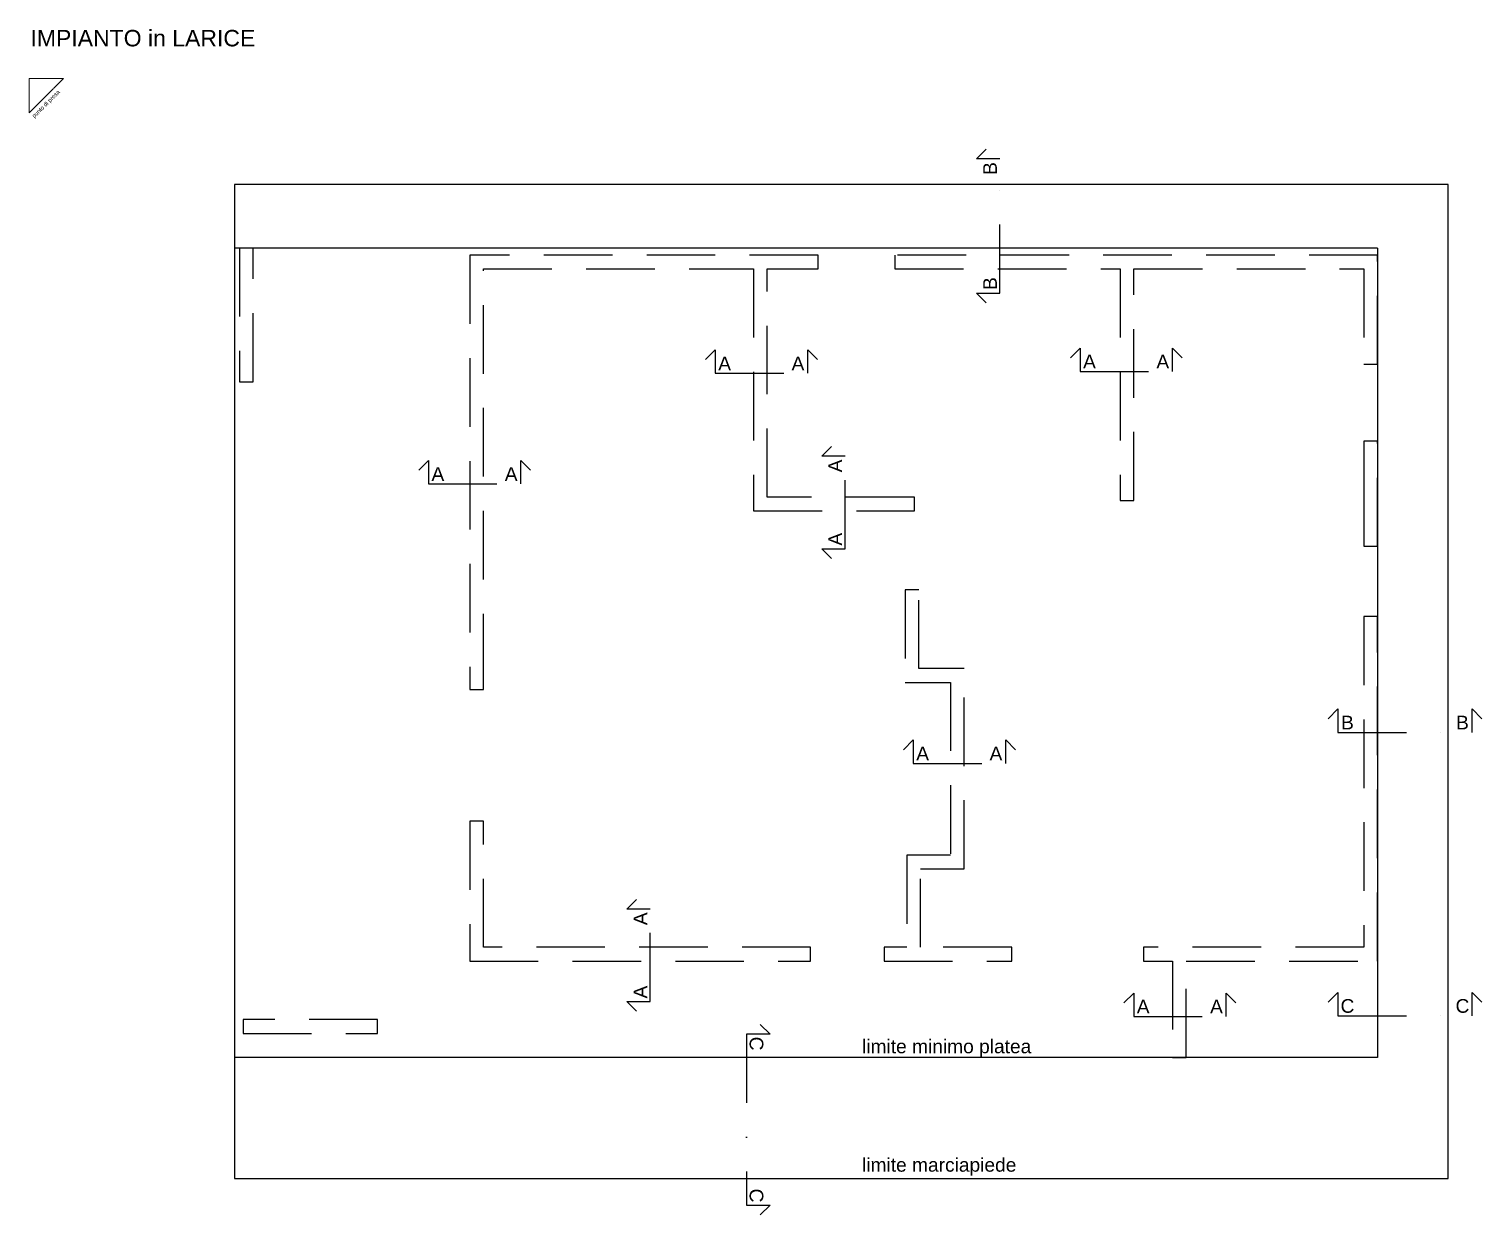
# Model space of a CAD drawing. Header units: metres. Extents: x 1942 to 4061, y -54 to 2640.
# Drawn here: x 1942 to 4061, y 911 to 2640 of the extents above; entities that cross this region are included whole.
import ezdxf
from ezdxf.enums import TextEntityAlignment as Align

# ---------------------------------------------------------------- set-up
doc = ezdxf.new("R2010")
doc.units = ezdxf.units.M
doc.header["$LTSCALE"] = 10
for name, pattern in [('_SOLID', [5, 5, 0]), ('DASHDOT', [1, 0.5, -0.25, 0, -0.25]), ('DASHED', [0.75, 0.5, -0.25])]:
    doc.linetypes.add(name, pattern=pattern)
for name, color, linetype in [('Muri_sopra', 2, 'DASHED'), ('SEMA2D', 7, 'Continuous'), ('SEMATEXT', 7, 'Continuous'), ('Solaio', 11, 'Continuous'), ('Testi', 3, 'Continuous')]:
    doc.layers.add(name, color=color, linetype=linetype)
doc.styles.add('SCHRIFT', font='arial.ttf')
doc.styles.get("Standard").update_dxf_attribs({"font": 'romans.shx'})

msp = doc.modelspace()

# ---------------------------------------------------------------- linework, layer by layer
at = {"color": 1, "ltscale": 2, "transparency": 33554687}
for p, q in [((3908.6, 2321.1), (2241.6, 2321.1)), ((3908.6, 2321.1), (3908.6, 1141.1)), ((3908.6, 1141.1), (2241.6, 1141.1))]:
    msp.add_line(p, q, dxfattribs=at)
at = {"layer": 'Muri_sopra', "linetype": 'DASHED', "ltscale": 20}
for p, q in [((2249.1, 2321.1), (2249.1, 2126.1)), ((2249.1, 2321.1), (2249.1, 2126.1)), ((2269.1, 2321.1), (2249.1, 2321.1)), ((2269.1, 2321.1), (2249.1, 2321.1)), ((2269.1, 2126.1), (2269.1, 2321.1)), ((2269.1, 2126.1), (2269.1, 2321.1)), ((3092.8, 2310.6), (2584.6, 2310.6)), ((3092.8, 2310.6), (2584.6, 2310.6)), ((2584.6, 2310.6), (2584.6, 1677.4)), ((2584.6, 2310.6), (2584.6, 1677.4)), ((3092.8, 2290.6), (3092.8, 2310.6)), ((3092.8, 2290.6), (3092.8, 2310.6)), ((3908.6, 2310.6), (3204.8, 2310.6)), ((3908.6, 2310.6), (3204.8, 2310.6)), ((3204.8, 2310.6), (3204.8, 2290.6)), ((3204.8, 2310.6), (3204.8, 2290.6)), ((3908.6, 2151.6), (3908.6, 2310.6)), ((3908.6, 2151.6), (3908.6, 2310.6)), ((2604.6, 1687.9), (2604.6, 2290.6)), ((2604.6, 1687.9), (2604.6, 2290.6)), ((2604.6, 2290.6), (2998.6, 2290.6)), ((2604.6, 2290.6), (2998.6, 2290.6)), ((2998.6, 2290.6), (2998.6, 1937.9)), ((2998.6, 2290.6), (2998.6, 1937.9)), ((3018.6, 1957.9), (3018.6, 2290.6)), ((3018.6, 1957.9), (3018.6, 2290.6)), ((3018.6, 2290.6), (3092.8, 2290.6)), ((3018.6, 2290.6), (3092.8, 2290.6)), ((3204.8, 2290.6), (3533.2, 2290.6)), ((3204.8, 2290.6), (3533.2, 2290.6)), ((3533.2, 2290.6), (3533.2, 1957.9)), ((3533.2, 2290.6), (3533.2, 1957.9)), ((3553.2, 1952.9), (3553.2, 2290.6)), ((3553.2, 1952.9), (3553.2, 2290.6)), ((3553.2, 2290.6), (3888.6, 2290.6)), ((3553.2, 2290.6), (3888.6, 2290.6)), ((3888.6, 2290.6), (3888.6, 2151.6)), ((3888.6, 2290.6), (3888.6, 2151.6)), ((3888.6, 2151.6), (3908.6, 2151.6)), ((3888.6, 2151.6), (3908.6, 2151.6)), ((2249.1, 2126.1), (2269.1, 2126.1)), ((2249.1, 2126.1), (2269.1, 2126.1)), ((3908.6, 2039.6), (3888.6, 2039.6)), ((3908.6, 2039.6), (3888.6, 2039.6)), ((3888.6, 2039.6), (3888.6, 1952.9)), ((3888.6, 2039.6), (3888.6, 1952.9)), ((3908.6, 1886.3), (3908.6, 2039.6)), ((3908.6, 1886.3), (3908.6, 2039.6)), ((3233.2, 1957.9), (3018.6, 1957.9)), ((3233.2, 1957.9), (3018.6, 1957.9)), ((3233.2, 1937.9), (3233.2, 1957.9)), ((3233.2, 1937.9), (3233.2, 1957.9)), ((3533.2, 1957.9), (3533.2, 1952.9)), ((3533.2, 1957.9), (3533.2, 1952.9)), ((3533.2, 1952.9), (3553.2, 1952.9)), ((3533.2, 1952.9), (3553.2, 1952.9)), ((3888.6, 1952.9), (3888.6, 1886.3)), ((3888.6, 1952.9), (3888.6, 1886.3)), ((2998.6, 1937.9), (3233.2, 1937.9)), ((2998.6, 1937.9), (3233.2, 1937.9)), ((3888.6, 1886.3), (3908.6, 1886.3)), ((3888.6, 1886.3), (3908.6, 1886.3)), ((3234.3, 1822.9), (3219.7, 1822.9)), ((3234.3, 1822.9), (3219.7, 1822.9)), ((3219.7, 1822.9), (3219.7, 1687.9)), ((3219.7, 1822.9), (3219.7, 1687.9)), ((3239.7, 1822.9), (3234.3, 1822.9)), ((3239.7, 1822.9), (3234.3, 1822.9)), ((3239.7, 1707.9), (3239.7, 1822.9)), ((3239.7, 1707.9), (3239.7, 1822.9)), ((3908.6, 1783.8), (3888.6, 1783.8)), ((3908.6, 1783.8), (3888.6, 1783.8)), ((3888.6, 1783.8), (3888.6, 1301.6)), ((3888.6, 1783.8), (3888.6, 1301.6)), ((3908.6, 1281.6), (3908.6, 1783.8)), ((3908.6, 1281.6), (3908.6, 1783.8)), ((3305.7, 1707.9), (3239.7, 1707.9)), ((3305.7, 1707.9), (3239.7, 1707.9)), ((3305.7, 1415.9), (3305.7, 1707.9)), ((3305.7, 1415.9), (3305.7, 1707.9)), ((2584.6, 1677.4), (2604.6, 1677.4)), ((2584.6, 1677.4), (2604.6, 1677.4)), ((2604.6, 1677.4), (2604.6, 1687.9)), ((2604.6, 1677.4), (2604.6, 1687.9)), ((3219.7, 1687.9), (3222.2, 1687.9)), ((3219.7, 1687.9), (3222.2, 1687.9)), ((3222.2, 1687.9), (3285.7, 1687.9)), ((3222.2, 1687.9), (3285.7, 1687.9)), ((3285.7, 1687.9), (3285.7, 1435.9)), ((3285.7, 1687.9), (3285.7, 1435.9)), ((2584.6, 1485.5), (2584.6, 1281.6)), ((2584.6, 1485.5), (2584.6, 1281.6)), ((2604.6, 1485.5), (2584.6, 1485.5)), ((2604.6, 1485.5), (2584.6, 1485.5)), ((2604.6, 1301.6), (2604.6, 1485.5)), ((2604.6, 1301.6), (2604.6, 1485.5)), ((3285.7, 1435.9), (3222.2, 1435.9)), ((3285.7, 1435.9), (3222.2, 1435.9)), ((3222.2, 1435.9), (3222.2, 1301.6)), ((3222.2, 1435.9), (3222.2, 1301.6)), ((3242.2, 1301.6), (3242.2, 1415.9)), ((3242.2, 1301.6), (3242.2, 1415.9)), ((3242.2, 1415.9), (3305.7, 1415.9)), ((3242.2, 1415.9), (3305.7, 1415.9)), ((3081.8, 1301.6), (2604.6, 1301.6)), ((3081.8, 1301.6), (2604.6, 1301.6)), ((3081.8, 1281.6), (3081.8, 1301.6)), ((3081.8, 1281.6), (3081.8, 1301.6)), ((3222.2, 1301.6), (3188.8, 1301.6)), ((3222.2, 1301.6), (3188.8, 1301.6)), ((3188.8, 1301.6), (3188.8, 1281.6)), ((3188.8, 1301.6), (3188.8, 1281.6)), ((3375, 1301.6), (3242.2, 1301.6)), ((3375, 1301.6), (3242.2, 1301.6)), ((3375, 1281.6), (3375, 1301.6)), ((3375, 1281.6), (3375, 1301.6)), ((3888.6, 1301.6), (3567, 1301.6)), ((3888.6, 1301.6), (3567, 1301.6)), ((3567, 1301.6), (3567, 1281.6)), ((3567, 1301.6), (3567, 1281.6)), ((2584.6, 1281.6), (3081.8, 1281.6)), ((2584.6, 1281.6), (3081.8, 1281.6)), ((3188.8, 1281.6), (3375, 1281.6)), ((3188.8, 1281.6), (3375, 1281.6)), ((3567, 1281.6), (3609.6, 1281.6)), ((3567, 1281.6), (3609.6, 1281.6)), ((3609.6, 1281.6), (3609.6, 1141.1)), ((3609.6, 1281.6), (3609.6, 1141.1)), ((3629.6, 1281.6), (3908.6, 1281.6)), ((3629.6, 1281.6), (3908.6, 1281.6)), ((3629.6, 1141.1), (3629.6, 1281.6)), ((3629.6, 1141.1), (3629.6, 1281.6)), ((2450.4, 1196.1), (2254.1, 1196.1)), ((2450.4, 1196.1), (2254.1, 1196.1)), ((2254.1, 1196.1), (2254.1, 1176.1)), ((2254.1, 1196.1), (2254.1, 1176.1)), ((2450.4, 1176.1), (2450.4, 1196.1)), ((2450.4, 1176.1), (2450.4, 1196.1)), ((2254.1, 1176.1), (2450.4, 1176.1)), ((2254.1, 1176.1), (2450.4, 1176.1)), ((3609.6, 1141.1), (3629.6, 1141.1)), ((3609.6, 1141.1), (3629.6, 1141.1))]:
    msp.add_line(p, q, dxfattribs=at)
at = {"layer": 'SEMA2D', "color": 1, "linetype": '_SOLID', "lineweight": 9, "transparency": 33554687}
for p, q in [((1942.1, 2568.1), (1992.1, 2568.1)), ((1942.1, 2568.1), (1942.1, 2518.1)), ((1942.1, 2518.1), (1992.1, 2568.1))]:
    msp.add_line(p, q, dxfattribs=at)
at = {"layer": 'Solaio', "color": 3}
for p, q in [((4011.6, 2413.6), (2241.6, 2413.6)), ((4011.6, 2413.6), (2241.6, 2413.6)), ((2241.6, 2413.6), (2241.6, 964.7)), ((2241.6, 2413.6), (2241.6, 964.7)), ((4011.6, 964.7), (4011.6, 2413.6)), ((4011.6, 964.7), (4011.6, 2413.6)), ((2241.6, 964.7), (4011.6, 964.7)), ((2241.6, 964.7), (4011.6, 964.7))]:
    msp.add_line(p, q, dxfattribs=at)
at = {"layer": 'Testi', "linetype": 'DASHDOT', "ltscale": 20, "transparency": 33554687, "elevation": -242528.7}
for points in [[(3337.8, 2241.3), (3323.6, 2255.5), (3357.7, 2255.5), (3357.7, 2451.3), (3323.6, 2451.3), (3337.8, 2465.4)], [(3836.6, 1634.9), (3850.8, 1649.1), (3850.8, 1615), (4046.6, 1615), (4046.6, 1649.1), (4060.7, 1634.9)], [(3836.6, 1221.7), (3850.8, 1235.9), (3850.8, 1201.8), (4046.6, 1201.8), (4046.6, 1235.9), (4060.7, 1221.7)], [(3008.4, 1189.1), (3022.6, 1175), (2988.5, 1175), (2988.5, 925.5), (3022.6, 925.5), (3008.4, 911.4)]]:
    msp.add_lwpolyline(points, dxfattribs=at)
at = {"layer": 'Testi', "linetype": 'DASHDOT', "ltscale": 20, "transparency": 33554687}
for points in [[(2928.4, 2158.5), (2942.6, 2172.6), (2942.6, 2138.5), (3077.5, 2138.5), (3077.5, 2172.6), (3091.6, 2158.5)], [(3460.5, 2161.2), (3474.6, 2175.3), (3474.6, 2141.3), (3609.6, 2141.3), (3609.6, 2175.3), (3623.7, 2161.2)], [(3112, 1868.6), (3097.9, 1882.7), (3132, 1882.7), (3132, 2017.7), (3097.9, 2017.7), (3112, 2031.8)], [(2510.3, 1997.2), (2524.4, 2011.4), (2524.4, 1977.3), (2659.3, 1977.3), (2659.3, 2011.4), (2673.5, 1997.2)], [(3217.2, 1589.7), (3231.3, 1603.9), (3231.3, 1569.8), (3366.2, 1569.8), (3366.2, 1603.9), (3380.4, 1589.7)], [(2827.9, 1208.3), (2813.7, 1222.5), (2847.8, 1222.5), (2847.8, 1357.4), (2813.7, 1357.4), (2827.9, 1371.5)], [(3538.7, 1220.8), (3552.9, 1234.9), (3552.9, 1200.9), (3687.8, 1200.9), (3687.8, 1234.9), (3701.9, 1220.8)]]:
    msp.add_lwpolyline(points, dxfattribs=at)

# ---------------------------------------------------------------- texts
at = {"color": 1, "ltscale": 2, "transparency": 33554687, "insert": (3156.7, 1141.1), "char_height": 20, "width": 299.605, "attachment_point": 7}
msp.add_mtext('{\\fArial|b0|i0|c0|p34;limite minimo platea}', dxfattribs=at)
at = {"layer": 'SEMATEXT', "color": 7, "transparency": 33554687, "insert": (1944.1, 2614.8), "char_height": 24, "attachment_point": 7}
msp.add_mtext('{\\fArial;IMPIANTO in LARICE}', dxfattribs=at)
at = {"layer": 'SEMATEXT', "color": 1, "transparency": 33554687, "insert": (1951.2, 2509), "char_height": 6, "attachment_point": 7, "rotation": 45}
msp.add_mtext('{\\fArial;punto di presa}', dxfattribs=at)
at = {"layer": 'Solaio', "color": 3, "insert": (3156.7, 968.4), "char_height": 20, "width": 295.639, "attachment_point": 7}
msp.add_mtext('{\\fArial|b0|i0|c0|p34;limite marciapiede}', dxfattribs=at)
at = {"layer": 'Testi', "transparency": 33554687, "style": 'SCHRIFT'}
for s, rotation, p in [('B', 90, (3353.4, 2437.1)), ('B', 90, (3353.4, 2269.3)), ('A', 90, (3127.6, 2003.4, 242528.7)), ('A', 90, (3127.6, 1896.6, 242528.7)), ('A', 90, (2843.5, 1343.2, 242528.7)), ('A', 90, (2843.5, 1236.3, 242528.7)), ('C', 270, (2992.8, 1161.2)), ('C', 270, (2992.8, 939.7))]:
    msp.add_text(s, height=20, rotation=rotation, dxfattribs=at).set_placement(p, align=Align.CENTER)
for s, p in [('A', (2956.4, 2142.8, 242528.7)), ('A', (3063.3, 2142.8, 242528.7)), ('A', (3488.4, 2145.6, 242528.7)), ('A', (3595.3, 2145.6, 242528.7)), ('A', (2538.2, 1981.6, 242528.7)), ('A', (2645.1, 1981.6, 242528.7)), ('B', (3864.6, 1619.3)), ('B', (4032.3, 1619.3)), ('A', (3245.1, 1574.1, 242528.7)), ('A', (3352, 1574.1, 242528.7)), ('A', (3566.7, 1205.2, 242528.7)), ('A', (3673.6, 1205.2, 242528.7)), ('C', (3864.6, 1206.1)), ('C', (4032.3, 1206.1))]:
    msp.add_text(s, height=20, dxfattribs=at).set_placement(p, align=Align.CENTER)

doc.saveas('drawing.dxf')
